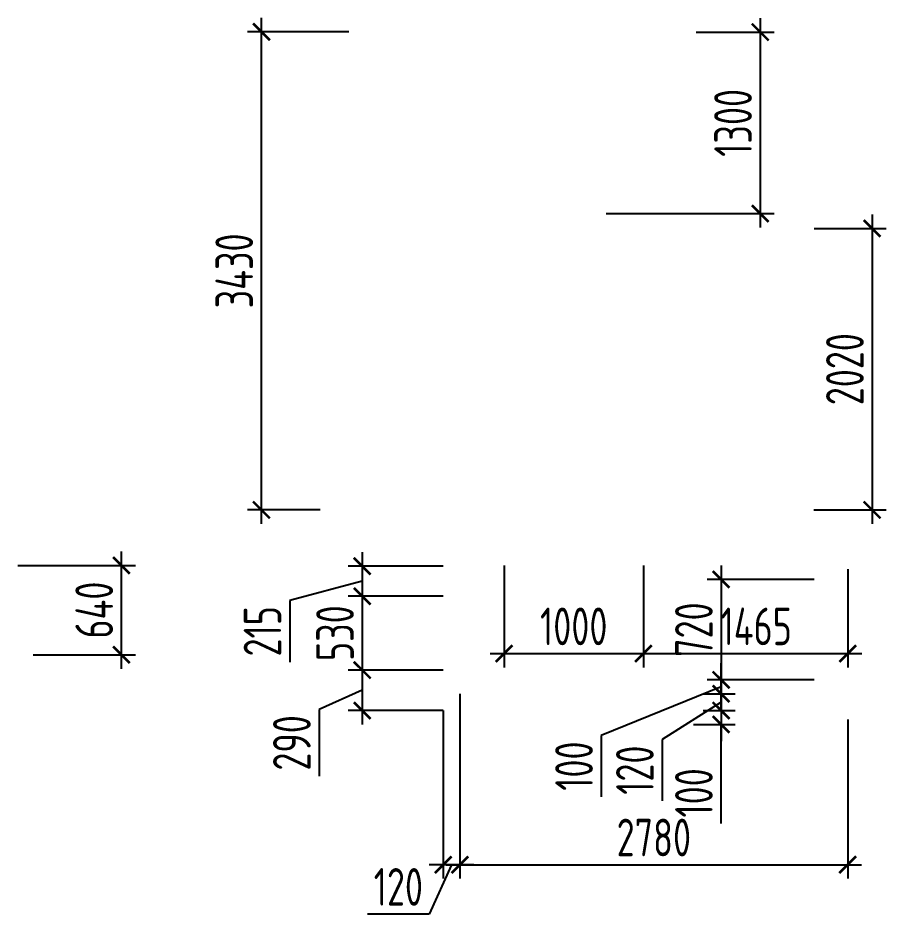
# Model space of a CAD drawing. Header units: millimetres. Extents: x -350007 to 536090, y -888 to 198380.
# Drawn here: x -284577 to -278352, y 61916 to 68345 of the extents above; entities that cross this region are included whole.
import ezdxf

# ---------------------------------------------------------------- set-up
doc = ezdxf.new("R2010")
doc.units = ezdxf.units.MM
doc.layers.add('АР_Размеры нов.', color=15, linetype='Continuous', lineweight=0)
doc.styles.add('ISOCPEUR', font='isocpeur.ttf', dxfattribs={"width": 0.7})
doc.dimstyles.new('R_100', dxfattribs={"dimtxt": 270, "dimasz": 120, "dimexe": 100, "dimexo": 0, "dimgap": 60, "dimtad": 1, "dimdec": 0, "dimrnd": 5, "dimzin": 0, "dimdsep": 46, "dimtxsty": 'ISOCPEUR', "dimblk": 'ARCHTICK', "dimcen": 0, "dimdle": 100, "dimclrd": 256, "dimclre": 256, "dimclrt": 256, "dimadec": 0, "dimazin": 0, "dimtfac": 2, "dimtdec": 0, "dimtofl": 0, "dimtmove": 1, "dimatfit": 3, "dimfxl": 1, "dimtvp": 3, "dimtolj": 1, "dimtzin": 0, "dimarcsym": 0})

# ---------------------------------------------------------------- blocks, each defined once
blk = doc.blocks.new('_ArchTick')
at = {"color": 0, "linetype": 'ByBlock', "const_width": 0.15}
blk.add_lwpolyline([(-0.5, -0.5), (0.5, 0.5)], dxfattribs=at)
blk = doc.blocks.new('*D2669')
at = {"layer": 'Defpoints', "color": 0, "ltscale": 100, "transparency": 16777216}
for p in [(-284576.6, 64417.9), (-283834.8, 64417.9), (-284467.5, 63776.6)]:
    blk.add_point(p, dxfattribs=at)
at = {"layer": 'АР_Размеры нов.', "lineweight": -2, "ltscale": 100, "transparency": 16777216}
for p, q in [((-283834.8, 63676.6), (-283834.8, 64517.9)), ((-284576.6, 64417.9), (-283734.8, 64417.9)), ((-284467.5, 63776.6), (-283734.8, 63776.6))]:
    blk.add_line(p, q, dxfattribs=at)
at = {"layer": 'АР_Размеры нов.', "lineweight": -2, "ltscale": 100, "transparency": 16777216, "xscale": 120, "yscale": 120, "zscale": 120}
for p, rotation in [((-283834.8, 64417.9), 90), ((-283834.8, 63776.6), 270)]:
    blk.add_blockref('_ArchTick', p, dxfattribs=dict(at, rotation=rotation))
at = {"layer": 'АР_Размеры нов.', "ltscale": 100, "transparency": 16777216, "insert": (-284029.8, 64097.3), "char_height": 270, "attachment_point": 5, "rotation": 90, "style": 'ISOCPEUR'}
blk.add_mtext('\\A1;640', dxfattribs=at)
blk = doc.blocks.new('*D2670')
at = {"layer": 'Defpoints', "color": 0, "ltscale": 100, "transparency": 16777216}
for p in [(-281090.5, 64417.2, -0.7), (-280092.3, 64417.2, -1.4), (-280092.3, 63785.3)]:
    blk.add_point(p, dxfattribs=at)
at = {"layer": 'АР_Размеры нов.', "lineweight": -2, "ltscale": 100, "transparency": 16777216}
for p, q in [((-281090.5, 64417.2), (-281090.5, 63685.3)), ((-280092.3, 64417.2), (-280092.3, 63685.3)), ((-281190.5, 63785.3), (-279992.3, 63785.3))]:
    blk.add_line(p, q, dxfattribs=at)
at = {"layer": 'АР_Размеры нов.', "lineweight": -2, "ltscale": 100, "transparency": 16777216, "xscale": 120, "yscale": 120, "zscale": 120, "rotation": 180}
blk.add_blockref('_ArchTick', (-281090.5, 63785.3), dxfattribs=at)
at = {"layer": 'АР_Размеры нов.', "lineweight": -2, "ltscale": 100, "transparency": 16777216, "xscale": 120, "yscale": 120, "zscale": 120}
blk.add_blockref('_ArchTick', (-280092.3, 63785.3), dxfattribs=at)
at = {"layer": 'АР_Размеры нов.', "ltscale": 100, "transparency": 16777216, "insert": (-280591.4, 63980.3), "char_height": 270, "attachment_point": 5, "style": 'ISOCPEUR'}
blk.add_mtext('\\A1;1000', dxfattribs=at)
blk = doc.blocks.new('*D2671')
at = {"layer": 'Defpoints', "color": 0, "ltscale": 100, "transparency": 16777216}
for p in [(-280092.3, 64407.8, -0.1), (-278627.1, 64390.2), (-278627.1, 63785.3)]:
    blk.add_point(p, dxfattribs=at)
at = {"layer": 'АР_Размеры нов.', "lineweight": -2, "ltscale": 100, "transparency": 16777216}
for p, q in [((-280092.3, 64407.8), (-280092.3, 63685.3)), ((-278627.1, 64390.2), (-278627.1, 63685.3)), ((-280192.3, 63785.3), (-278527.1, 63785.3))]:
    blk.add_line(p, q, dxfattribs=at)
at = {"layer": 'АР_Размеры нов.', "lineweight": -2, "ltscale": 100, "transparency": 16777216, "xscale": 120, "yscale": 120, "zscale": 120, "rotation": 180}
blk.add_blockref('_ArchTick', (-280092.3, 63785.3), dxfattribs=at)
at = {"layer": 'АР_Размеры нов.', "lineweight": -2, "ltscale": 100, "transparency": 16777216, "xscale": 120, "yscale": 120, "zscale": 120}
blk.add_blockref('_ArchTick', (-278627.1, 63785.3), dxfattribs=at)
at = {"layer": 'АР_Размеры нов.', "ltscale": 100, "transparency": 16777216, "insert": (-279283.1, 63980.3), "char_height": 270, "attachment_point": 5, "style": 'ISOCPEUR'}
blk.add_mtext('\\A1;1465', dxfattribs=at)
blk = doc.blocks.new('*D2884')
at = {"layer": 'Defpoints', "color": 0, "ltscale": 100, "transparency": 16777216}
for p in [(-279714.4, 68243.7, 0.2), (-280358.8, 66941.4), (-279254.4, 66941.4)]:
    blk.add_point(p, dxfattribs=at)
at = {"layer": 'АР_Размеры нов.', "lineweight": -2, "ltscale": 100, "transparency": 16777216}
for p, q in [((-279254.4, 68343.7), (-279254.4, 66841.4)), ((-279714.4, 68243.7), (-279154.4, 68243.7)), ((-280358.8, 66941.4), (-279154.4, 66941.4))]:
    blk.add_line(p, q, dxfattribs=at)
at = {"layer": 'АР_Размеры нов.', "lineweight": -2, "ltscale": 100, "transparency": 16777216, "xscale": 120, "yscale": 120, "zscale": 120}
for p, rotation in [((-279254.4, 68243.7), 90), ((-279254.4, 66941.4), 270)]:
    blk.add_blockref('_ArchTick', p, dxfattribs=dict(at, rotation=rotation))
at = {"layer": 'АР_Размеры нов.', "ltscale": 100, "transparency": 16777216, "insert": (-279449.4, 67592.5), "char_height": 270, "attachment_point": 5, "rotation": 90, "style": 'ISOCPEUR'}
blk.add_mtext('\\A1;1300', dxfattribs=at)
blk = doc.blocks.new('*D2922')
at = {"layer": 'Defpoints', "color": 0, "ltscale": 100, "transparency": 16777216}
for p in [(-282830.7, 68245.4), (-282204.7, 68245.4), (-282408.7, 64815.7)]:
    blk.add_point(p, dxfattribs=at)
at = {"layer": 'АР_Размеры нов.', "lineweight": -2, "ltscale": 100, "transparency": 16777216}
for p, q in [((-282830.7, 64715.7), (-282830.7, 68345.4)), ((-282204.7, 68245.4), (-282930.7, 68245.4)), ((-282408.7, 64815.7), (-282930.7, 64815.7))]:
    blk.add_line(p, q, dxfattribs=at)
at = {"layer": 'АР_Размеры нов.', "lineweight": -2, "ltscale": 100, "transparency": 16777216, "xscale": 120, "yscale": 120, "zscale": 120}
for p, rotation in [((-282830.7, 68245.4), 90), ((-282830.7, 64815.7), 270)]:
    blk.add_blockref('_ArchTick', p, dxfattribs=dict(at, rotation=rotation))
at = {"layer": 'АР_Размеры нов.', "ltscale": 100, "transparency": 16777216, "insert": (-283025.7, 66530.5), "char_height": 270, "attachment_point": 5, "rotation": 90, "style": 'ISOCPEUR'}
blk.add_mtext('\\A1;3430', dxfattribs=at)
blk = doc.blocks.new('*D2844')
at = {"layer": 'Defpoints', "color": 0, "ltscale": 500, "transparency": 16777216}
for p in [(-278868.2, 66835.1), (-278869, 64815.8, 0), (-278452.2, 64815.8)]:
    blk.add_point(p, dxfattribs=at)
at = {"layer": 'АР_Размеры нов.', "lineweight": -2, "ltscale": 500, "transparency": 16777216}
for p, q in [((-278452.2, 66935.1), (-278452.2, 64715.8)), ((-278868.2, 66835.1), (-278352.2, 66835.1)), ((-278869, 64815.8), (-278352.2, 64815.8))]:
    blk.add_line(p, q, dxfattribs=at)
at = {"layer": 'АР_Размеры нов.', "lineweight": -2, "ltscale": 500, "transparency": 16777216, "xscale": 120, "yscale": 120, "zscale": 120}
for p, rotation in [((-278452.2, 66835.1), 90), ((-278452.2, 64815.8), 270)]:
    blk.add_blockref('_ArchTick', p, dxfattribs=dict(at, rotation=rotation))
at = {"layer": 'АР_Размеры нов.', "lineweight": 13, "ltscale": 500, "transparency": 16777216, "insert": (-278647.2, 65825.5), "char_height": 270, "attachment_point": 5, "rotation": 90, "style": 'ISOCPEUR'}
blk.add_mtext('\\A1;2020', dxfattribs=at)
blk = doc.blocks.new('*D3958')
at = {"layer": 'Defpoints', "color": 0, "transparency": 16777216}
for p in [(-278867.4, 64317.2, -1.4), (-279535, 63596.6), (-278867.4, 63596.6)]:
    blk.add_point(p, dxfattribs=at)
at = {"layer": 'АР_Размеры нов.', "lineweight": -2, "transparency": 16777216}
for p, q in [((-279535, 64417.2), (-279535, 63496.6)), ((-278867.4, 64317.2), (-279635, 64317.2)), ((-278867.4, 63596.6), (-279635, 63596.6))]:
    blk.add_line(p, q, dxfattribs=at)
at = {"layer": 'АР_Размеры нов.', "lineweight": -2, "transparency": 16777216, "xscale": 120, "yscale": 120, "zscale": 120}
for p, rotation in [((-279535, 64317.2), 90), ((-279535, 63596.6), 270)]:
    blk.add_blockref('_ArchTick', p, dxfattribs=dict(at, rotation=rotation))
at = {"layer": 'АР_Размеры нов.', "transparency": 16777216, "insert": (-279730, 63956.9), "char_height": 270, "attachment_point": 5, "rotation": 90, "style": 'ISOCPEUR'}
blk.add_mtext('\\A1;720', dxfattribs=at)
blk = doc.blocks.new('*D3959')
at = {"layer": 'Defpoints', "color": 0, "transparency": 16777216}
for p in [(-278867.4, 63596.6), (-279660.5, 63496.4), (-279535, 63496.4)]:
    blk.add_point(p, dxfattribs=at)
at = {"layer": 'АР_Размеры нов.', "lineweight": -2, "transparency": 16777216}
for p, q in [((-279535, 63596.6), (-279535, 63716.6)), ((-278867.4, 63596.6), (-279635, 63596.6)), ((-279535, 63596.6), (-279535, 63496.4)), ((-279535, 63546.5), (-280394.3, 63198.5)), ((-279660.5, 63496.4), (-279435, 63496.4)), ((-279535, 63496.4), (-279535, 63376.4)), ((-280394.3, 63198.5), (-280394.3, 62757.2))]:
    blk.add_line(p, q, dxfattribs=at)
at = {"layer": 'АР_Размеры нов.', "lineweight": -2, "transparency": 16777216, "xscale": 120, "yscale": 120, "zscale": 120}
for p, rotation in [((-279535, 63596.6), 270), ((-279535, 63496.4), 90)]:
    blk.add_blockref('_ArchTick', p, dxfattribs=dict(at, rotation=rotation))
at = {"layer": 'АР_Размеры нов.', "transparency": 16777216, "insert": (-280589.3, 62977.9), "char_height": 270, "attachment_point": 5, "rotation": 90, "style": 'ISOCPEUR'}
blk.add_mtext('\\A1;100', dxfattribs=at)
blk = doc.blocks.new('*D3960')
at = {"layer": 'Defpoints', "color": 0, "transparency": 16777216}
for p in [(-279660.5, 63496.4), (-279663.5, 63376.6), (-279535, 63376.6)]:
    blk.add_point(p, dxfattribs=at)
at = {"layer": 'АР_Размеры нов.', "lineweight": -2, "transparency": 16777216}
for p, q in [((-279535, 63496.4), (-279535, 63616.4)), ((-279660.5, 63496.4), (-279435, 63496.4)), ((-279535, 63496.4), (-279535, 63376.6)), ((-279535, 63436.5), (-279958.1, 63169.4)), ((-279663.5, 63376.6), (-279435, 63376.6)), ((-279535, 63376.6), (-279535, 63256.6)), ((-279958.1, 63169.4), (-279958.1, 62728.1))]:
    blk.add_line(p, q, dxfattribs=at)
at = {"layer": 'АР_Размеры нов.', "lineweight": -2, "transparency": 16777216, "xscale": 120, "yscale": 120, "zscale": 120}
for p, rotation in [((-279535, 63496.4), 270), ((-279535, 63376.6), 90)]:
    blk.add_blockref('_ArchTick', p, dxfattribs=dict(at, rotation=rotation))
at = {"layer": 'АР_Размеры нов.', "transparency": 16777216, "insert": (-280153.1, 62948.8), "char_height": 270, "attachment_point": 5, "rotation": 90, "style": 'ISOCPEUR'}
blk.add_mtext('\\A1;120', dxfattribs=at)
blk = doc.blocks.new('*D3961')
at = {"layer": 'Defpoints', "color": 0, "transparency": 16777216}
for p in [(-279663.5, 63376.6), (-279733.7, 63276.6), (-279535, 63276.6)]:
    blk.add_point(p, dxfattribs=at)
at = {"layer": 'АР_Размеры нов.', "lineweight": -2, "transparency": 16777216}
for p, q in [((-279535, 63376.6), (-279535, 63496.6)), ((-279663.5, 63376.6), (-279435, 63376.6)), ((-279535, 63376.6), (-279535, 63276.6)), ((-279733.7, 63276.6), (-279435, 63276.6)), ((-279535, 63276.6), (-279535, 63156.6)), ((-279535, 62565.1), (-279535, 63276.6))]:
    blk.add_line(p, q, dxfattribs=at)
at = {"layer": 'АР_Размеры нов.', "lineweight": -2, "transparency": 16777216, "xscale": 120, "yscale": 120, "zscale": 120}
for p, rotation in [((-279535, 63376.6), 270), ((-279535, 63276.6), 90)]:
    blk.add_blockref('_ArchTick', p, dxfattribs=dict(at, rotation=rotation))
at = {"layer": 'АР_Размеры нов.', "transparency": 16777216, "insert": (-279730, 62785.8), "char_height": 270, "attachment_point": 5, "rotation": 90, "style": 'ISOCPEUR'}
blk.add_mtext('\\A1;100', dxfattribs=at)
blk = doc.blocks.new('*D3962')
at = {"layer": 'Defpoints', "color": 0, "transparency": 16777216}
for p in [(-281407.3, 63496.6), (-278627.2, 63312.8), (-278627.2, 62270.6)]:
    blk.add_point(p, dxfattribs=at)
at = {"layer": 'АР_Размеры нов.', "lineweight": -2, "transparency": 16777216}
for p, q in [((-281407.3, 63496.6), (-281407.3, 62170.6)), ((-278627.2, 63312.8), (-278627.2, 62170.6)), ((-281507.3, 62270.6), (-278527.2, 62270.6))]:
    blk.add_line(p, q, dxfattribs=at)
at = {"layer": 'АР_Размеры нов.', "lineweight": -2, "transparency": 16777216, "xscale": 120, "yscale": 120, "zscale": 120, "rotation": 180}
blk.add_blockref('_ArchTick', (-281407.3, 62270.6), dxfattribs=at)
at = {"layer": 'АР_Размеры нов.', "lineweight": -2, "transparency": 16777216, "xscale": 120, "yscale": 120, "zscale": 120}
blk.add_blockref('_ArchTick', (-278627.2, 62270.6), dxfattribs=at)
at = {"layer": 'АР_Размеры нов.', "transparency": 16777216, "insert": (-280017.2, 62465.6), "char_height": 270, "attachment_point": 5, "style": 'ISOCPEUR'}
blk.add_mtext('\\A1;2780', dxfattribs=at)
blk = doc.blocks.new('*D3963')
at = {"layer": 'Defpoints', "color": 0, "transparency": 16777216}
for p in [(-281407.3, 63496.6), (-281527.3, 63376.6), (-281527.3, 62270.6)]:
    blk.add_point(p, dxfattribs=at)
at = {"layer": 'АР_Размеры нов.', "lineweight": -2, "transparency": 16777216}
for p, q in [((-281407.3, 63496.6), (-281407.3, 62170.6)), ((-281527.3, 63376.6), (-281527.3, 62170.6)), ((-281467.3, 62270.6), (-281628.3, 61916.4)), ((-281307.3, 62270.6), (-281627.3, 62270.6)), ((-281628.3, 61916.4), (-282069.6, 61916.4))]:
    blk.add_line(p, q, dxfattribs=at)
at = {"layer": 'АР_Размеры нов.', "lineweight": -2, "transparency": 16777216, "xscale": 120, "yscale": 120, "zscale": 120, "rotation": 180}
blk.add_blockref('_ArchTick', (-281527.3, 62270.6), dxfattribs=at)
at = {"layer": 'АР_Размеры нов.', "lineweight": -2, "transparency": 16777216, "xscale": 120, "yscale": 120, "zscale": 120}
blk.add_blockref('_ArchTick', (-281407.3, 62270.6), dxfattribs=at)
at = {"layer": 'АР_Размеры нов.', "transparency": 16777216, "insert": (-281849, 62111.4), "char_height": 270, "attachment_point": 5, "style": 'ISOCPEUR'}
blk.add_mtext('\\A1;120', dxfattribs=at)
blk = doc.blocks.new('*D3964')
at = {"layer": 'Defpoints', "color": 0, "transparency": 16777216}
for p in [(-281526.9, 64412.3), (-282108.1, 64196.6), (-281526.9, 64196.6)]:
    blk.add_point(p, dxfattribs=at)
at = {"layer": 'АР_Размеры нов.', "lineweight": -2, "transparency": 16777216}
for p, q in [((-282108.1, 64512.3), (-282108.1, 64096.6)), ((-281526.9, 64412.3), (-282208.1, 64412.3)), ((-282108.1, 64304.5), (-282628.1, 64165.7)), ((-282628.1, 64165.7), (-282628.1, 63724.4)), ((-281526.9, 64196.6), (-282208.1, 64196.6))]:
    blk.add_line(p, q, dxfattribs=at)
at = {"layer": 'АР_Размеры нов.', "lineweight": -2, "transparency": 16777216, "xscale": 120, "yscale": 120, "zscale": 120}
for p, rotation in [((-282108.1, 64412.3), 90), ((-282108.1, 64196.6), 270)]:
    blk.add_blockref('_ArchTick', p, dxfattribs=dict(at, rotation=rotation))
at = {"layer": 'АР_Размеры нов.', "transparency": 16777216, "insert": (-282823.1, 63945.1), "char_height": 270, "attachment_point": 5, "rotation": 90, "style": 'ISOCPEUR'}
blk.add_mtext('\\A1;215', dxfattribs=at)
blk = doc.blocks.new('*D3965')
at = {"layer": 'Defpoints', "color": 0, "transparency": 16777216}
for p in [(-281526.9, 64196.6), (-282108.1, 63666.6), (-281527.3, 63666.6)]:
    blk.add_point(p, dxfattribs=at)
at = {"layer": 'АР_Размеры нов.', "lineweight": -2, "transparency": 16777216}
for p, q in [((-282108.1, 64296.6), (-282108.1, 63566.6)), ((-281526.9, 64196.6), (-282208.1, 64196.6)), ((-281527.3, 63666.6), (-282208.1, 63666.6))]:
    blk.add_line(p, q, dxfattribs=at)
at = {"layer": 'АР_Размеры нов.', "lineweight": -2, "transparency": 16777216, "xscale": 120, "yscale": 120, "zscale": 120}
for p, rotation in [((-282108.1, 64196.6), 90), ((-282108.1, 63666.6), 270)]:
    blk.add_blockref('_ArchTick', p, dxfattribs=dict(at, rotation=rotation))
at = {"layer": 'АР_Размеры нов.', "transparency": 16777216, "insert": (-282303.1, 63931.6), "char_height": 270, "attachment_point": 5, "rotation": 90, "style": 'ISOCPEUR'}
blk.add_mtext('\\A1;530', dxfattribs=at)
blk = doc.blocks.new('*D3966')
at = {"layer": 'Defpoints', "color": 0, "transparency": 16777216}
for p in [(-281527.3, 63666.6), (-282108.1, 63376.6), (-281527.3, 63376.6)]:
    blk.add_point(p, dxfattribs=at)
at = {"layer": 'АР_Размеры нов.', "lineweight": -2, "transparency": 16777216}
for p, q in [((-282108.1, 63766.6), (-282108.1, 63276.6)), ((-281527.3, 63666.6), (-282208.1, 63666.6)), ((-282108.1, 63521.6), (-282417.4, 63383.9)), ((-282417.4, 63383.9), (-282417.4, 62904.8)), ((-281527.3, 63376.6), (-282208.1, 63376.6))]:
    blk.add_line(p, q, dxfattribs=at)
at = {"layer": 'АР_Размеры нов.', "lineweight": -2, "transparency": 16777216, "xscale": 120, "yscale": 120, "zscale": 120}
for p, rotation in [((-282108.1, 63666.6), 90), ((-282108.1, 63376.6), 270)]:
    blk.add_blockref('_ArchTick', p, dxfattribs=dict(at, rotation=rotation))
at = {"layer": 'АР_Размеры нов.', "transparency": 16777216, "insert": (-282612.4, 63144.4), "char_height": 270, "attachment_point": 5, "rotation": 90, "style": 'ISOCPEUR'}
blk.add_mtext('\\A1;290', dxfattribs=at)

msp = doc.modelspace()

# ---------------------------------------------------------------- dimensions: what is measured, and where the dimension line sits
at = {"layer": 'АР_Размеры нов.', "ltscale": 100}
for base, p1, p2, picture, middle in [((-282830.7, 68245.4), (-282408.7, 64815.7), (-282204.7, 68245.4), '*D2922', (-283025.7, 66530.5)), ((-279254.4, 66941.4, -0.1), (-279714.4, 68243.7, 0.1), (-280358.8, 66941.4, -0.1), '*D2884', (-279449.4, 67592.5, -0.1)), ((-283834.8, 64417.9), (-284467.5, 63776.6), (-284576.6, 64417.9), '*D2669', (-284029.8, 64097.3))]:
    dim = msp.add_linear_dim(base=base, p1=p1, p2=p2, angle=90, dimstyle='R_100', override={"dimpost": '\\X', "dimfxl": 2.5, "dimarcsym": 2}, dxfattribs=at)
    dim.commit()
    dim.dimension.update_dxf_attribs({"geometry": picture, "text_midpoint": middle})
at = {"layer": 'АР_Размеры нов.', "lineweight": 13, "ltscale": 500}
dim = msp.add_linear_dim(base=(-278452.2, 64815.8), p1=(-278868.2, 66835.1), p2=(-278869, 64815.8, 0), angle=90, dimstyle='R_100', override={"dimpost": '\\X'}, dxfattribs=at)
dim.commit()
dim.dimension.update_dxf_attribs({"geometry": '*D2844', "text_midpoint": (-278647.2, 65825.5)})
at = {"layer": 'АР_Размеры нов.'}
for base, p1, p2, picture, middle in [((-282108.1, 64196.6), (-281526.9, 64412.3), (-281526.9, 64196.6), '*D3964', (-282628.1, 64105.7)), ((-282108.1, 63376.6), (-281527.3, 63666.6), (-281527.3, 63376.6), '*D3966', (-282417.4, 63323.9)), ((-279535, 63496.4), (-278867.4, 63596.6), (-279660.5, 63496.4), '*D3959', (-280394.3, 63138.5)), ((-279535, 63376.6), (-279660.5, 63496.4), (-279663.5, 63376.6), '*D3960', (-279958.1, 63109.4)), ((-279535, 63276.6), (-279663.5, 63376.6), (-279733.7, 63276.6), '*D3961', (-279372.6, 62785.8))]:
    dim = msp.add_linear_dim(base=base, p1=p1, p2=p2, angle=90, dimstyle='R_100', override={"dimpost": '\\X'}, dxfattribs=at)
    dim.commit()
    dim.dimension.update_dxf_attribs({"geometry": picture, "text_midpoint": middle, "dimtype": 160})
at = {"layer": 'АР_Размеры нов.', "ltscale": 100}
dim = msp.add_linear_dim(base=(-280092.3, 63785.3, 1.4), p1=(-281090.5, 64417.2, 0.7), p2=(-280092.3, 64417.2), dimstyle='R_100', override={"dimpost": '\\X', "dimfxl": 2.5, "dimarcsym": 2}, dxfattribs=at)
dim.commit()
dim.dimension.update_dxf_attribs({"geometry": '*D2670', "text_midpoint": (-280591.4, 63980.3, 1.4)})
dim = msp.add_linear_dim(base=(-278627.1, 63785.3), p1=(-280092.3, 64407.8, -0.1), p2=(-278627.1, 64390.2), dimstyle='R_100', override={"dimpost": '\\X', "dimfxl": 2.5, "dimarcsym": 2}, dxfattribs=at)
dim.commit()
dim.dimension.update_dxf_attribs({"geometry": '*D2671', "text_midpoint": (-279283.1, 63785.3), "dimtype": 160})
at = {"layer": 'АР_Размеры нов.'}
for base, p1, p2, picture, middle in [((-279535, 63596.6), (-278867.4, 64317.2, -1.4), (-278867.4, 63596.6), '*D3958', (-279730, 63956.9)), ((-282108.1, 63666.6), (-281526.9, 64196.6), (-281527.3, 63666.6), '*D3965', (-282303.1, 63931.6))]:
    dim = msp.add_linear_dim(base=base, p1=p1, p2=p2, angle=90, dimstyle='R_100', override={"dimpost": '\\X'}, dxfattribs=at)
    dim.commit()
    dim.dimension.update_dxf_attribs({"geometry": picture, "text_midpoint": middle})
dim = msp.add_linear_dim(base=(-281527.3, 62270.6), p1=(-281407.3, 63496.6), p2=(-281527.3, 63376.6), dimstyle='R_100', override={"dimpost": '\\X'}, dxfattribs=at)
dim.commit()
dim.dimension.update_dxf_attribs({"geometry": '*D3963', "text_midpoint": (-281688.3, 61916.4), "dimtype": 160})
dim = msp.add_linear_dim(base=(-278627.2, 62270.6), p1=(-281407.3, 63496.6), p2=(-278627.2, 63312.8), dimstyle='R_100', override={"dimpost": '\\X'}, dxfattribs=at)
dim.commit()
dim.dimension.update_dxf_attribs({"geometry": '*D3962', "text_midpoint": (-280017.2, 62465.6)})

doc.saveas('drawing.dxf')
